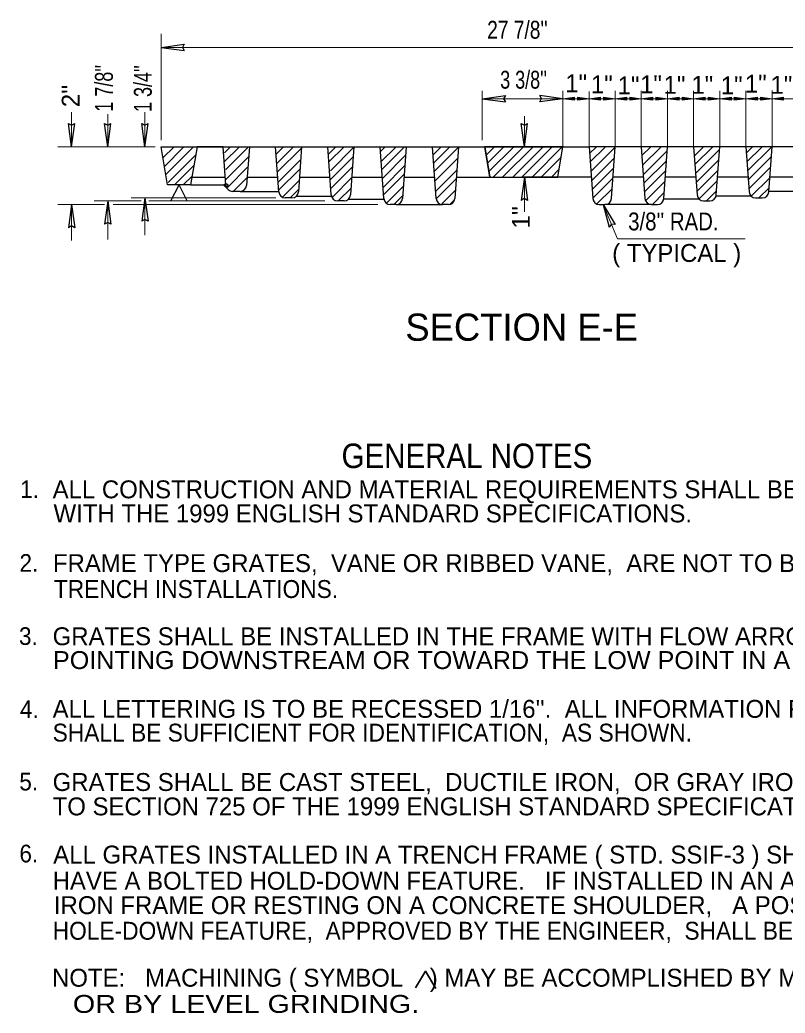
# Model space of a CAD drawing. Extents: x -399 to -31, y -119 to 153.
# Drawn here: x -116.8 to -60.6, y -45.3 to 27.6 of the extents above; entities that cross this region are included whole.
import ezdxf
from ezdxf.enums import TextEntityAlignment as Align

# ---------------------------------------------------------------- set-up
doc = ezdxf.new("R2010")
doc.units = 0
doc.header["$LTSCALE"] = 0.53
doc.header["$PDMODE"] = 32
doc.header["$PDSIZE"] = 0.265
doc.layers.add('1', color=7, linetype='Continuous', lineweight=25)

msp = doc.modelspace()

# ---------------------------------------------------------------- hatches: boundary and pattern name
at = {"layer": '1'}
for points in [[(-76.9176, 21.8351), (-76.0661, 21.9521), (-76.0661, 21.7181)], [(-74.9966, 21.8351), (-75.8481, 21.7181), (-75.8481, 21.9521)], [(-74.9966, 21.8351), (-74.1451, 21.9521), (-74.1451, 21.7181)], [(-73.0756, 21.8351), (-73.9271, 21.7181), (-73.9271, 21.9521)], [(-73.0756, 21.8351), (-72.2241, 21.9521), (-72.2241, 21.7181)], [(-71.1546, 21.8351), (-72.0061, 21.7181), (-72.0061, 21.9521)], [(-71.1546, 21.8351), (-70.3031, 21.9521), (-70.3031, 21.7181)], [(-69.2336, 21.8351), (-70.0851, 21.7181), (-70.0851, 21.9521)], [(-69.2336, 21.8351), (-68.3821, 21.9521), (-68.3821, 21.7181)], [(-67.3126, 21.8351), (-68.1641, 21.7181), (-68.1641, 21.9521)], [(-67.3126, 21.8351), (-66.4611, 21.9521), (-66.4611, 21.7181)], [(-65.3916, 21.8351), (-66.2431, 21.7181), (-66.2431, 21.9521)], [(-65.3916, 21.8351), (-64.5401, 21.9521), (-64.5401, 21.7181)], [(-63.4706, 21.8351), (-64.3221, 21.7181), (-64.3221, 21.9521)], [(-63.4706, 21.8351), (-62.6191, 21.9521), (-62.6191, 21.7181)], [(-61.5496, 21.8351), (-62.4011, 21.7181), (-62.4011, 21.9521)], [(-61.5496, 21.8351), (-60.6981, 21.9521), (-60.6981, 21.7181)]]:
    msp.add_hatch(color=256, dxfattribs=at).paths.add_polyline_path(points)

# ---------------------------------------------------------------- linework, layer by layer
at = {"layer": '1', "lineweight": 13}
for p, q in [((-106.438, 18.7882), (-106.438, 26.6007)), ((-106.438, 25.6007), (-53.1387, 25.6007)), ((-82.8422, 18.7882), (-82.8422, 22.4036)), ((-76.9176, 18.3098), (-76.9176, 22.4036)), ((-74.9966, 18.3098), (-74.9966, 22.36)), ((-73.0756, 18.3098), (-73.0756, 22.4036)), ((-71.1546, 18.3098), (-71.1546, 22.4036)), ((-69.2336, 18.3098), (-69.2336, 22.4036)), ((-67.3126, 18.3098), (-67.3126, 22.4036)), ((-65.3916, 18.3098), (-65.3916, 22.4036)), ((-63.4706, 18.3098), (-63.4706, 22.4036)), ((-61.5496, 18.3098), (-61.5496, 22.4473)), ((-113.0117, 18.3098), (-113.0117, 20.8402)), ((-110.3491, 18.3098), (-110.3491, 20.6883)), ((-107.6227, 18.3098), (-107.6227, 20.8402)), ((-79.7469, 18.3098), (-79.7469, 20.5599)), ((-114.0117, 18.3098), (-106.8613, 18.3098)), ((-106.2982, 17.4845), (-105.473, 18.3098)), ((-106.1936, 16.866), (-104.7498, 18.3098)), ((-106.0935, 16.2751), (-104.0588, 18.3098)), ((-101.7899, 17.1975), (-100.6777, 18.3098)), ((-101.7707, 17.8673), (-101.3283, 18.3098)), ((-101.6807, 16.6356), (-100.0065, 18.3098)), ((-97.9873, 17.7502), (-97.4277, 18.3098)), ((-97.9392, 17.0753), (-96.7047, 18.3098)), ((-94.1451, 17.7478), (-93.5832, 18.3098)), ((-94.1052, 17.1871), (-92.9825, 18.3098)), ((-93.9957, 16.5455), (-92.2666, 18.2746)), ((-90.318, 17.9576), (-89.9658, 18.3098)), ((-90.2651, 17.2147), (-89.17, 18.3098)), ((-90.224, 16.6374), (-88.5517, 18.3098)), ((-86.4308, 17.7472), (-85.8682, 18.3098)), ((-86.4155, 17.1082), (-85.2139, 18.3098)), ((-86.3407, 16.5154), (-84.5827, 18.2734)), ((-82.5542, 17.6907), (-81.9352, 18.3098)), ((-82.4543, 17.1002), (-81.2447, 18.3098)), ((-82.3495, 16.4812), (-80.5209, 18.3098)), ((-82.0179, 16.0948), (-79.803, 18.3098)), ((-81.3502, 16.0663), (-79.1067, 18.3098)), ((-80.577, 16.0948), (-78.3621, 18.3098)), ((-79.9359, 16.0663), (-77.6925, 18.3098)), ((-79.1554, 16.0964), (-76.912, 18.3398)), ((-74.9601, 17.7976), (-74.448, 18.3098)), ((-74.9261, 17.1684), (-73.7848, 18.3098)), ((-74.8661, 16.4774), (-73.0787, 18.2647)), ((-71.1079, 17.6547), (-70.4529, 18.3098)), ((-71.0574, 16.9458), (-69.6934, 18.3098)), ((-67.2412, 17.6491), (-66.5805, 18.3098)), ((-67.2188, 16.9934), (-65.9025, 18.3098)), ((-63.4387, 17.8618), (-62.9907, 18.3098)), ((-63.3919, 17.2052), (-62.2874, 18.3098)), ((-63.3447, 16.5417), (-61.5766, 18.3098)), ((-105.9134, 15.6742), (-103.8787, 17.7089)), ((-101.6958, 15.8773), (-100.0006, 17.5726)), ((-97.8932, 16.43), (-96.1132, 18.21)), ((-94.0112, 15.8668), (-92.3175, 17.5605)), ((-90.1773, 15.9807), (-88.4661, 17.6918)), ((-78.5217, 16.0663), (-77.0478, 17.5403)), ((-70.9636, 16.2972), (-69.2553, 18.0055)), ((-67.1511, 16.3573), (-65.4064, 18.1019)), ((-63.297, 15.8732), (-61.6058, 17.5644)), ((-105.4488, 15.5055), (-104.0236, 16.9307)), ((-101.5606, 15.3138), (-100.0542, 16.8202)), ((-97.8413, 15.7012), (-96.1731, 17.3694)), ((-93.9357, 15.2538), (-92.3702, 16.8192)), ((-90.13, 15.3172), (-88.5206, 16.9266)), ((-86.3215, 15.788), (-84.6399, 17.4695)), ((-74.776, 15.8466), (-73.1341, 17.4885)), ((-70.9633, 15.6256), (-69.3067, 17.2822)), ((-67.1247, 15.6732), (-65.4608, 17.3372)), ((-63.2506, 15.2215), (-61.6559, 16.8162)), ((-104.8034, 15.5055), (-104.1552, 16.1537)), ((-97.7993, 15.1098), (-96.2217, 16.6873)), ((-90.0631, 14.8031), (-88.5652, 16.301)), ((-86.2673, 15.0269), (-84.7025, 16.5917)), ((-79.7469, 13.5252), (-79.7469, 16.0663)), ((-77.7445, 16.0813), (-77.2032, 16.6226)), ((-74.772, 15.1572), (-73.1872, 16.7421)), ((-70.8735, 15.0355), (-69.3589, 16.5501)), ((-67.031, 15.0655), (-65.5146, 16.5819)), ((-101.1342, 15.0247), (-100.1091, 16.0499)), ((-97.5079, 14.5928), (-96.2837, 15.8171)), ((-93.8752, 14.5886), (-92.4259, 16.0378)), ((-89.8699, 14.163), (-88.6291, 15.4038)), ((-86.2227, 14.4726), (-84.7484, 15.9468)), ((-74.6559, 14.5848), (-73.24, 16.0008)), ((-70.8357, 14.339), (-69.4152, 15.7595)), ((-66.9162, 14.4676), (-65.5692, 15.8146)), ((-63.0984, 14.6449), (-61.7118, 16.0315)), ((-96.9507, 14.544), (-96.3302, 15.1647)), ((-93.3952, 14.3525), (-92.4808, 15.2669)), ((-89.3127, 14.0821), (-88.6781, 14.7167)), ((-85.8003, 14.1122), (-84.8084, 15.1041)), ((-74.4144, 14.1007), (-73.2957, 15.2194)), ((-70.3632, 14.0441), (-69.4741, 14.9332)), ((-66.3406, 14.3445), (-65.6227, 15.0623)), ((-62.5138, 14.544), (-61.7644, 15.2935)), ((-114.0117, 14.0633), (-110.583, 14.0633)), ((-113.0117, 11.4238), (-113.0117, 14.0633)), ((-111.3491, 14.3208), (-107.8888, 14.3208)), ((-110.3491, 11.4997), (-110.3491, 14.3208)), ((-109.9637, 14.0633), (-90.5128, 14.0633)), ((-108.6227, 14.544), (-98.0106, 14.544)), ((-107.6227, 11.8035), (-107.6227, 14.544)), ((-107.3314, 14.3208), (-94.4117, 14.3208)), ((-85.1997, 14.0812), (-84.882, 14.3991))]:
    msp.add_line(p, q, dxfattribs=at)
at = {"layer": '1'}
for p, q in [((-106.438, 25.6007), (-104.735, 25.8347)), ((-106.438, 25.6007), (-104.735, 25.3667)), ((-82.8422, 21.8351), (-81.1393, 22.0691)), ((-76.9176, 21.8351), (-78.6206, 22.0691)), ((-82.8422, 21.8351), (-81.1393, 21.6011)), ((-76.9176, 21.8351), (-78.6206, 21.6011)), ((-113.0117, 18.3098), (-113.2457, 20.0128)), ((-113.0117, 18.3098), (-112.7777, 20.0128)), ((-110.3491, 18.3098), (-110.5831, 20.0128)), ((-110.3491, 18.3098), (-110.1151, 20.0128)), ((-107.6227, 18.3098), (-107.8567, 20.0128)), ((-107.6227, 18.3098), (-107.8567, 20.0128)), ((-107.6227, 18.3098), (-107.3888, 20.0128)), ((-107.6227, 18.3098), (-107.3888, 20.0128)), ((-79.7469, 18.3098), (-79.9809, 20.0128)), ((-79.7469, 18.3098), (-79.5129, 20.0128)), ((-106.438, 18.3098), (-74.9966, 18.3098)), ((-99.9481, 18.3098), (-98.0271, 18.3098)), ((-96.1061, 18.3098), (-96.3426, 14.9899)), ((-96.1061, 18.3098), (-94.1851, 18.3098)), ((-93.9328, 14.7666), (-94.1851, 18.3098)), ((-92.2641, 18.3098), (-90.3431, 18.3098)), ((-90.0724, 14.5092), (-90.3431, 18.3098)), ((-88.4252, 18.2659), (-88.4691, 18.3098)), ((-88.4221, 18.3098), (-86.5011, 18.3098)), ((-84.5801, 18.3098), (-84.8508, 14.5092)), ((-82.2792, 16.0663), (-82.6591, 18.3098)), ((-77.2974, 16.0663), (-76.9176, 18.3098)), ((-74.9966, 18.3098), (-74.7258, 14.5092)), ((-71.1546, 18.3098), (-73.0756, 18.3098)), ((-71.1515, 18.2659), (-71.1076, 18.3098)), ((-69.5042, 14.5092), (-69.2336, 18.3098)), ((-67.3126, 18.3098), (-69.2336, 18.3098)), ((-65.6438, 14.7666), (-65.3916, 18.3098)), ((-63.4706, 18.3098), (-65.3916, 18.3098)), ((-63.4706, 18.3098), (-63.2341, 14.9899)), ((-59.6286, 18.3098), (-61.5496, 18.3098)), ((-104.1699, 16.0663), (-101.7093, 16.0663)), ((-100.1079, 16.0663), (-97.8673, 16.0663)), ((-96.2659, 16.0663), (-94.0253, 16.0663)), ((-92.4239, 16.0663), (-90.1833, 16.0663)), ((-88.5819, 16.0663), (-86.3413, 16.0663)), ((-84.7399, 16.0663), (-79.7883, 16.0663)), ((-79.7469, 16.0663), (-79.9809, 14.3633)), ((-74.8367, 16.0663), (-79.7883, 16.0663)), ((-79.7469, 16.0663), (-79.5129, 14.3633)), ((-70.9947, 16.0663), (-73.2353, 16.0663)), ((-67.1527, 16.0663), (-69.3933, 16.0663)), ((-63.3107, 16.0663), (-65.5513, 16.0663)), ((-59.4688, 16.0663), (-61.7093, 16.0663)), ((-105.7062, 14.3277), (-105.114, 15.5055)), ((-104.5217, 14.3277), (-105.114, 15.5055)), ((-104.2649, 15.5055), (-101.6694, 15.5055)), ((-100.6291, 15.0247), (-101.1882, 15.0247)), ((-100.6291, 15.0247), (-97.7932, 15.0247)), ((-96.4942, 14.6727), (-93.9167, 14.6727)), ((-63.0824, 14.6727), (-65.66, 14.6727)), ((-58.9476, 15.0247), (-61.7835, 15.0247)), ((-113.0117, 14.0633), (-113.2457, 12.3602)), ((-113.0117, 14.0633), (-112.7777, 12.3602)), ((-110.3491, 14.3208), (-110.5831, 12.6177)), ((-110.3491, 14.3208), (-110.1151, 12.6177)), ((-107.6227, 14.544), (-107.8567, 12.841)), ((-107.6227, 14.544), (-107.3888, 12.841)), ((-96.8214, 14.544), (-97.3119, 14.544)), ((-92.9952, 14.3208), (-93.454, 14.3208)), ((-92.6682, 14.4495), (-90.0643, 14.4495)), ((-89.1717, 14.0633), (-89.5936, 14.0633)), ((-89.1717, 14.0633), (-85.7516, 14.0633)), ((-85.3297, 14.0633), (-85.7516, 14.0633)), ((-74.247, 14.0633), (-73.8251, 14.0633)), ((-73.9525, 14.0697), (-73.0806, 12.5883)), ((-73.9525, 14.0697), (-73.5124, 12.408)), ((-70.405, 14.0633), (-73.8251, 14.0633)), ((-70.405, 14.0633), (-69.9831, 14.0633)), ((-66.9085, 14.4495), (-69.5123, 14.4495)), ((-66.5814, 14.3208), (-66.1227, 14.3208)), ((-62.7552, 14.544), (-62.2647, 14.544))]:
    msp.add_line(p, q, dxfattribs=at)
for points in [[(-104.735, 25.8347), (-104.8667, 25.5983), (-104.735, 25.3667)], [(-81.1393, 22.0691), (-81.271, 21.8327), (-81.1393, 21.6011)], [(-78.6206, 21.6011), (-78.4888, 21.8375), (-78.6206, 22.0691)], [(-113.2457, 20.0128), (-113.0092, 19.881), (-112.7777, 20.0128)], [(-110.5831, 20.0128), (-110.3467, 19.881), (-110.1151, 20.0128)], [(-107.8567, 20.0128), (-107.6203, 19.881), (-107.3888, 20.0128)], [(-107.8567, 20.0128), (-107.6203, 19.881), (-107.3888, 20.0128)], [(-79.9809, 20.0128), (-79.7445, 19.881), (-79.5129, 20.0128)], [(-101.8691, 18.3098), (-103.7901, 18.3098), (-104.2649, 15.5055), (-105.9632, 15.5055), (-106.438, 18.3098), (-103.7901, 18.3098)], [(-101.6669, 15.4707), (-101.8691, 18.3098), (-99.9481, 18.3098), (-100.1503, 15.4706)], [(-97.7907, 14.9898), (-98.0271, 18.3098), (-96.1061, 18.3098)], [(-94.1851, 18.3098), (-92.2641, 18.3098), (-92.5165, 14.7667)], [(-90.3431, 18.3098), (-88.4221, 18.3098), (-88.6928, 14.5092)], [(-86.2304, 14.5092), (-86.5011, 18.3098), (-84.5801, 18.3098)], [(-73.3462, 14.5092), (-73.0756, 18.3098), (-74.9966, 18.3098)], [(-69.2336, 18.3098), (-71.1546, 18.3098), (-70.8838, 14.5092)], [(-65.3916, 18.3098), (-67.3126, 18.3098), (-67.0602, 14.7667)], [(-61.786, 14.9898), (-61.5496, 18.3098), (-63.4706, 18.3098)], [(-79.5129, 14.3633), (-79.7493, 14.4951), (-79.9809, 14.3633)], [(-112.7777, 12.3602), (-113.0141, 12.492), (-113.2457, 12.3602)], [(-110.1151, 12.6177), (-110.3515, 12.7495), (-110.5831, 12.6177)], [(-107.3888, 12.841), (-107.6252, 12.9727), (-107.8567, 12.841)], [(-73.0806, 12.5883), (-73.3495, 12.6188), (-73.5124, 12.408)]]:
    msp.add_lwpolyline(points, dxfattribs=at)
at = {"layer": '1', "lineweight": 13}
for points in [[(-76.9176, 21.8351), (-76.0661, 21.9521), (-76.0661, 21.7181)], [(-74.9966, 21.8351), (-75.8481, 21.7181), (-75.8481, 21.9521)], [(-74.9966, 21.8351), (-74.1451, 21.9521), (-74.1451, 21.7181)], [(-73.0756, 21.8351), (-73.9271, 21.7181), (-73.9271, 21.9521)], [(-73.0756, 21.8351), (-72.2241, 21.9521), (-72.2241, 21.7181)], [(-71.1546, 21.8351), (-72.0061, 21.7181), (-72.0061, 21.9521)], [(-71.1546, 21.8351), (-70.3031, 21.9521), (-70.3031, 21.7181)], [(-69.2336, 21.8351), (-70.0851, 21.7181), (-70.0851, 21.9521)], [(-69.2336, 21.8351), (-68.3821, 21.9521), (-68.3821, 21.7181)], [(-67.3126, 21.8351), (-68.1641, 21.7181), (-68.1641, 21.9521)], [(-67.3126, 21.8351), (-66.4611, 21.9521), (-66.4611, 21.7181)], [(-65.3916, 21.8351), (-66.2431, 21.7181), (-66.2431, 21.9521)], [(-65.3916, 21.8351), (-64.5401, 21.9521), (-64.5401, 21.7181)], [(-63.4706, 21.8351), (-64.3221, 21.7181), (-64.3221, 21.9521)], [(-63.4706, 21.8351), (-62.6191, 21.9521), (-62.6191, 21.7181)], [(-61.5496, 21.8351), (-62.4011, 21.7181), (-62.4011, 21.9521)], [(-61.5496, 21.8351), (-60.6981, 21.9521), (-60.6981, 21.7181)]]:
    msp.add_lwpolyline(points, close=True, dxfattribs=at)
for points in [[(-82.8422, 21.8351), (-76.9176, 21.8351), (-74.9966, 21.8351), (-73.0756, 21.8351), (-71.1546, 21.8351), (-69.2336, 21.8351), (-67.3126, 21.8351), (-65.3916, 21.8351), (-63.4706, 21.8351), (-61.5496, 21.8351), (-59.6286, 21.8351), (-57.7076, 21.8351), (-55.7866, 21.8351)], [(-73.9525, 14.0697), (-72.8954, 11.5371), (-63.5293, 11.5371)]]:
    msp.add_lwpolyline(points, dxfattribs=at)
at = {"layer": '1'}
msp.add_lwpolyline([(-76.9176, 18.3098), (-82.6591, 18.3098), (-82.2792, 16.0663), (-77.2974, 16.0663)], close=True, dxfattribs=at)
at = {"layer": '1', "lineweight": 35}
msp.add_lwpolyline([(-87.7373, -43.4731), (-87.0091, -42.2594), (-86.2513, -43.5222)], dxfattribs=at)
at = {"layer": '1'}
for centre, start, end in [((-101.1882, 15.5047), 184.07573, 270), ((-100.6291, 15.5047), 270, 355.92261), ((-97.3119, 15.024), 184.07822, 270), ((-96.8214, 15.024), 270, 355.93156), ((-93.454, 14.8007), 184.0795, 270), ((-92.9953, 14.8007), 270, 355.92467), ((-66.5814, 14.8007), 184.07533, 270), ((-66.1227, 14.8007), 270, 355.9205), ((-62.7553, 15.024), 184.06844, 270), ((-62.2647, 15.024), 270, 355.92178), ((-89.5936, 14.5432), 184.06937, 270), ((-89.1716, 14.5432), 270, 355.92995), ((-85.7516, 14.5432), 184.06858, 270), ((-85.3296, 14.5432), 270, 355.92789), ((-74.247, 14.5432), 184.07211, 270), ((-73.8251, 14.5432), 270, 355.93142), ((-70.405, 14.5432), 184.07005, 270), ((-69.9831, 14.5432), 270, 355.93063)]:
    msp.add_arc(centre, 0.48, start, end, dxfattribs=at)
msp.add_point((-101.6669, 15.4707), dxfattribs=at)

# ---------------------------------------------------------------- texts
for s, height, width, p in [("27 7/8''", 1.315, 0.8, (-82.4783, 26.2393)), ("3 3/8''", 1.315, 0.75, (-81.522, 22.5717)), ('1.', 1.3, 0.95, (-116.7866, -7.4952)), ('2.', 1.3, 0.95, (-116.8324, -12.9158)), ('TRENCH INSTALLATIONS.', 1.315, 0.95, (-114.3092, -14.8377)), ('3.', 1.3, 0.95, (-116.8697, -18.2864)), ('POINTING DOWNSTREAM OR TOWARD THE LOW POINT IN A SUMP.', 1.315, 1.05, (-114.3754, -20.0568)), ('4.', 1.3, 0.95, (-116.7991, -23.6505)), ('SHALL BE SUFFICIENT FOR IDENTIFICATION,  AS SHOWN.', 1.315, 0.95, (-114.3976, -25.3865)), ('5.', 1.3, 0.95, (-116.8449, -28.9781)), ('6.', 1.3, 0.95, (-116.8383, -34.2599)), ('HOLE-DOWN FEATURE,  APPROVED BY THE ENGINEER,  SHALL BE USED.', 1.315, 0.95, (-114.3976, -39.939)), ('       OR BY LEVEL GRINDING.', 1.315, 1.2, (-117.0187, -45.313))]:
    msp.add_text(s, height=height, dxfattribs=dict(at, width=width)).set_placement(p)
at = {"layer": '1', "width": 0.75}
for s, p in [("1 7/8''", (-109.9764, 20.8838)), ("1 3/4''", (-107.1175, 20.8612))]:
    msp.add_text(s, height=1.315, rotation=90, dxfattribs=at).set_placement(p)
at = {"layer": '1'}
for s, p in [('1"', (-76.741, 22.312)), ('1"', (-74.8563, 22.2334)), ('1"', (-72.8932, 22.1548)), ('1"', (-71.2442, 22.2334)), ('1"', (-69.5166, 22.1942)), ('1"', (-67.4749, 22.1942)), ('1"', (-65.3154, 22.1548)), ('1"', (-63.5486, 22.2727)), ('1"', (-61.6639, 22.1942)), ('ALL CONSTRUCTION AND MATERIAL REQUIREMENTS SHALL BE IN ACCORDANCE', (-114.3976, -7.517)), ('WITH THE 1999 ENGLISH STANDARD SPECIFICATIONS.', (-114.3313, -9.2863)), ('FRAME TYPE GRATES,  VANE OR RIBBED VANE,  ARE NOT TO BE USED IN', (-114.3754, -12.9356)), ('GRATES SHALL BE INSTALLED IN THE FRAME WITH FLOW ARROW', (-114.3976, -18.3093)), ("ALL LETTERING IS TO BE RECESSED 1/16''.  ALL INFORMATION REQUIRED", (-114.3976, -23.6393)), ('GRATES SHALL BE CAST STEEL,  DUCTILE IRON,  OR GRAY IRON CONFORMING', (-114.3976, -29.0133)), ('TO SECTION 725 OF THE 1999 ENGLISH STANDARD SPECIFICATIONS.', (-114.3976, -30.8048)), ('ALL GRATES INSTALLED IN A TRENCH FRAME ( STD. SSIF-3 ) SHALL', (-114.3533, -34.3435)), ('HAVE A BOLTED HOLD-DOWN FEATURE.   IF INSTALLED IN AN ANGLE', (-114.3976, -36.2677)), ('IRON FRAME OR RESTING ON A CONCRETE SHOULDER,   A POSITIVE', (-114.3089, -38.0591)), ('NOTE:   MACHINING ( SYMBOL    ) MAY BE ACCOMPLISHED BY MILLING', (-114.4419, -43.3888))]:
    msp.add_text(s, height=1.315, dxfattribs=at).set_placement(p)
for s, p in [("2''", (-112.4157, 21.2112)), ("1''", (-79.3441, 12.2985))]:
    msp.add_text(s, height=1.315, rotation=90, dxfattribs=at).set_placement(p)
for s, height, width, p in [("3/8'' RAD.", 1.315, 0.85, (-68.7999, 12.16)), ('GENERAL NOTES', 1.8, 0.9, (-83.9671, -5.2958))]:
    msp.add_text(s, height=height, dxfattribs=dict(at, width=width)).set_placement(p, align=Align.CENTER)
for s, height, p in [(' ( TYPICAL )', 1.315, (-68.7999, 9.8453)), ('SECTION E-E', 2, (-79.9436, 4.0529))]:
    msp.add_text(s, height=height, dxfattribs=at).set_placement(p, align=Align.CENTER)

doc.saveas('drawing.dxf')
